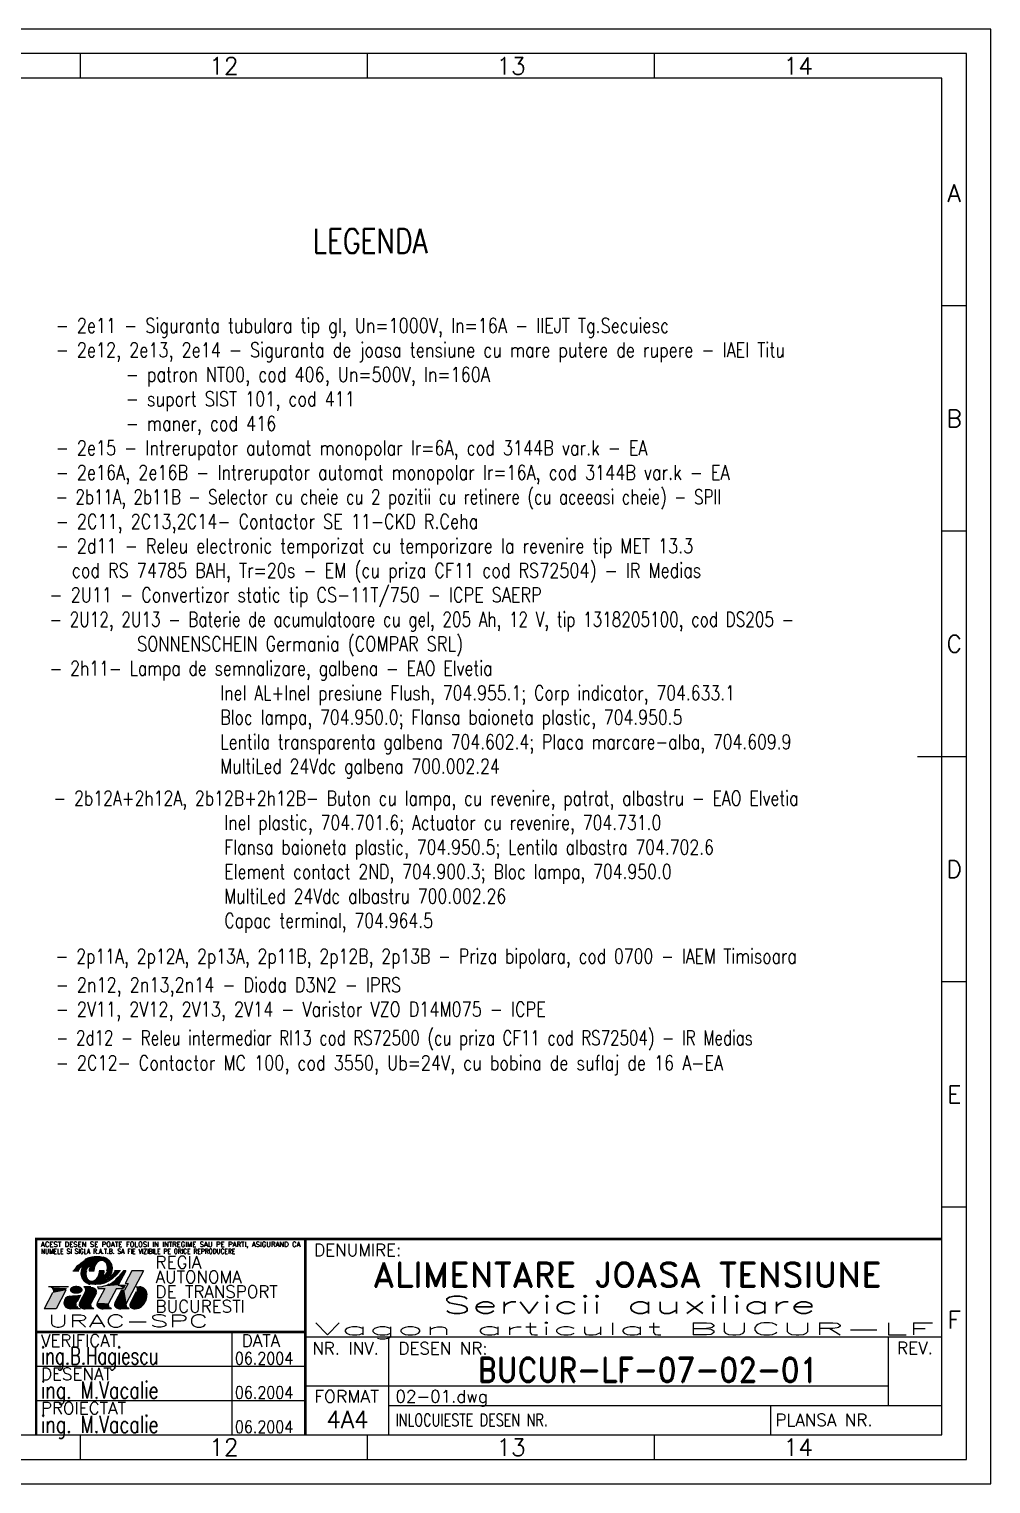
# Model space of a CAD drawing. Extents: x 23 to 1306, y -395 to 239.
# Drawn here: x 857.9 to 1054.3, y -57.9 to 239.1 of the extents above; entities that cross this region are included whole.
import ezdxf
from ezdxf.enums import TextEntityAlignment as Align

# ---------------------------------------------------------------- set-up
doc = ezdxf.new("R2010")
doc.units = 0
doc.header["$LTSCALE"] = 7
doc.header["$MEASUREMENT"] = 0
doc.layers.get('0').update_dxf_attribs({"linetype": 'CONTINUOUS'})
doc.layers.add('MODIF', color=2, linetype='CONTINUOUS')
doc.styles.add('ISO', font='SIMPLEX.SHX')
doc.styles.add('ROMANC', font='romanc')
doc.styles.add('ROMAND', font='ROMAND.SHX', dxfattribs={"width": 0.8})
doc.styles.add('ROMANS', font='romans', dxfattribs={"width": 0.8})

# ---------------------------------------------------------------- blocks, each defined once
blk = doc.blocks.new('RATB')
at = {"color": 40}
for p, q in [((8.29, 9.9), (9.54, 9.9)), ((11.66, 9.9), (12.64, 9.9)), ((14.69, 9.9), (13.71, 9.9)), ((18.06, 9.9), (16.81, 9.9)), ((19.16, 9.9), (17.59, 6.97)), ((19.16, 9.9), (18.64, 9.9)), ((20.36, 9.9), (18.99, 7.32)), ((22.77, 9.9), (19.23, 3.26)), ((22.77, 9.9), (20.36, 9.9)), ((7.44, 6.63), (3.32, 6.63)), ((11.95, 6.63), (10.54, 6.63)), ((14.82, 6.28), (13.26, 3.36)), ((13.3, 6.63), (13.71, 6.65)), ((13.4, 6.28), (14.82, 6.28)), ((13.71, 6.65), (14.31, 6.73)), ((14.31, 6.73), (14.73, 6.82)), ((14.73, 6.82), (15.22, 6.97)), ((15.22, 6.97), (15.73, 7.24)), ((17.23, 6.28), (15.62, 3.26)), ((17.05, 8.16), (17.32, 8.4)), ((17.23, 6.28), (18.64, 6.28)), ((17.32, 8.4), (17.39, 8.47)), ((17.59, 6.97), (19.01, 6.97)), ((19.01, 6.97), (18.64, 6.28)), ((19.59, 7.32), (18.85, 5.93)), ((18.99, 7.32), (19.59, 7.32)), ((21.22, 6.63), (21.91, 6.63)), ((4.18, 5.38), (2.46, 2.15)), ((6.89, 5.94), (4.87, 2.15)), ((9.88, 4.91), (9.19, 3.6)), ((10.88, 5.67), (9.64, 3.36)), ((13.15, 5.42), (12, 3.26)), ((18.25, 5.93), (16.87, 3.36)), ((18.25, 5.93), (18.85, 5.93)), ((21.26, 5.59), (20.01, 3.26)), ((4.87, 2.15), (2.46, 2.15)), ((9.77, 2.15), (7.79, 2.15)), ((12.61, 2.15), (10.85, 2.15)), ((12.61, 2.15), (12.28, 2.33)), ((16.23, 2.15), (14.47, 2.15)), ((16.23, 2.15), (15.9, 2.33)), ((19.84, 2.15), (18.08, 2.15)), ((19.84, 2.15), (19.51, 2.33))]:
    blk.add_line(p, q, dxfattribs=at)
for points in [[(15.26, 9.9, 0.04888), (15.36, 10.37, 0.067418), (15.36, 10.71, 0.012512), (15.29, 11.12, 0.046313), (15.26, 11.23, 0.02866), (15.17, 11.43, 0.04799), (15.1, 11.53, 0.027533), (14.99, 11.65, 0.02878), (14.88, 11.74, 0.020408), (14.73, 11.85, 0.028785), (14.62, 11.91, 0.02307), (14.52, 11.96, 0.025276), (14.42, 11.99, 0.029587), (14.31, 12.01, 0.0261), (14.2, 12.02, 0.034106), (14.07, 12.02, 0.03305), (13.95, 12, 0.031407), (13.83, 11.97, 0.027201), (13.7, 11.91, 0.027571), (13.55, 11.82, 0.032433), (13.42, 11.73, 0.017982), (13.3, 11.62, 0.025528), (13.21, 11.53, 0.009898), (13.11, 11.41, 0.014131), (13.04, 11.31, 0.005952), (12.98, 11.22, 0.007874), (12.94, 11.15, 0.013516), (12.87, 11.03, 0.012262), (12.8, 10.9, 0.010996), (12.75, 10.78, 0.020912), (12.72, 10.71, 0.006638), (12.72, 10.69, 0.003922), (12.7, 10.64, 0.014081), (12.67, 10.52, 0.011261), (12.64, 10.37, 0.018498), (12.64, 10.34, 0.00311), (12.62, 10.18, 0.039527), (12.62, 10.07, 0.0256), (12.64, 9.9)], [(16.32, 9.9, 0.047001), (16.39, 10.39, 0.072657), (16.36, 10.71, 0.024176), (16.19, 11.3, 0.05712), (16.08, 11.53, 0.02409), (15.95, 11.71, 0.014395), (15.72, 11.99, 0.046768), (15.55, 12.15, 0.031027), (15.26, 12.35)], [(10.03, 9.9, 0.047001), (9.95, 9.4, 0.072657), (9.99, 9.08, 0.024176), (10.16, 8.49, 0.05712), (10.27, 8.26, 0.02409), (10.4, 8.09, 0.014395), (10.62, 7.81, 0.046768), (10.8, 7.65, 0.031027), (11.09, 7.44)], [(11.09, 9.9, 0.04888), (10.98, 9.43, 0.067418), (10.99, 9.08, 0.012512), (11.06, 8.67, 0.046313), (11.09, 8.56, 0.02866), (11.18, 8.37, 0.04799), (11.25, 8.26, 0.027533), (11.36, 8.15, 0.02878), (11.47, 8.05, 0.020408), (11.61, 7.95, 0.028785), (11.72, 7.88, 0.02307), (11.83, 7.84, 0.025276), (11.93, 7.8, 0.029587), (12.03, 7.78, 0.0261), (12.15, 7.77, 0.034106), (12.27, 7.77, 0.03305), (12.4, 7.79, 0.031407), (12.52, 7.83, 0.027201), (12.64, 7.88, 0.027571), (12.8, 7.97, 0.032433), (12.93, 8.06, 0.017982), (13.05, 8.18, 0.025528), (13.13, 8.26, 0.009898), (13.24, 8.39, 0.014131), (13.3, 8.48, 0.005952), (13.37, 8.57, 0.007874), (13.41, 8.64, 0.013516), (13.48, 8.76, 0.012262), (13.55, 8.9, 0.010996), (13.6, 9.02, 0.020912), (13.62, 9.08, 0.006638), (13.63, 9.11, 0.003922), (13.65, 9.16, 0.014081), (13.68, 9.28, 0.011261), (13.71, 9.42, 0.018498), (13.71, 9.45, 0.00311), (13.73, 9.61, 0.039527), (13.73, 9.73, 0.0256), (13.71, 9.9)]]:
    blk.add_lwpolyline(points, format="xyb", dxfattribs=at)
at = {"color": 40, "flags": 128}
blk.add_lwpolyline([(21.29, 2.18, 0.07519), (21.9, 2.37, 0.103495), (22.73, 3.01, 0.091904), (23.26, 3.94, 0.085107), (23.46, 5.08, 0.085107)], format="xyb", dxfattribs=at)
at = {"color": 40}
for centre, radius, start, end in [((12.2, 9.83), 2.74, 113.911, 122.24), ((14.19, 5.34), 7.65, 108.9325, 113.911), ((12.41, 10.52), 2.17, 96.8211, 108.9325), ((13.59, 0.67), 12.1, 91.6964, 96.8211), ((13.39, 7.25), 5.51, 78.6042, 91.6964), ((14, 10.28), 2.42, 58.8019, 78.6042), ((33.45, -13.3), 34.29, 134.6817, 135.4865), ((12.29, 9.53), 2.3, 144.0002, 170.76), ((14.93, 9.86), 3.27, 161.7905, 179.2848), ((11.42, 9.94), 3.27, 341.7905, 359.2848), ((14.06, 10.27), 2.3, 324.0002, 350.76), ((-15.94, 41.79), 47.13, 315, 315.973), ((16.88, 9.86), 0.893, 316.8981, 318.6566), ((14.91, 11.98), 4.23, 315.973, 321.3402), ((7.72, 17.73), 13.43, 321.3402, 324.353), ((10.27, 6), 0.689, 331.9275, 66.4849), ((12.34, 9.52), 2.42, 238.8019, 258.6042), ((21.91, 5.08), 1.55, 0, 90), ((7.79, 3.44), 1.29, 94.5979, 270), ((-47.94, 710.15), 707.62, 274.50891, 274.68697), ((10.25, 3.03), 0.689, 151.9275, 234.4615), ((12.61, 2.94), 0.689, 151.9275, 241.9275), ((13.86, 3.03), 0.689, 151.9275, 234.4615), ((16.22, 2.94), 0.689, 151.9275, 241.9275), ((17.48, 3.03), 0.689, 151.9275, 234.4615), ((19.84, 2.94), 0.689, 151.9275, 241.9275), ((20.62, 2.94), 0.689, 151.9275, 242.7821), ((9.77, 2.84), 0.689, 201.8729, 270), ((10.85, 3.87), 1.72, 234.4615, 270), ((14.47, 3.87), 1.72, 234.4615, 270), ((18.08, 3.87), 1.72, 234.4615, 270), ((21.01, 3.7), 1.55, 242.7821, 280.2311)]:
    blk.add_arc(centre, radius, start, end, dxfattribs=at)
for points in [[(9.78, 11.49), (10.43, 10.88), (10.4, 11.93), (11.82, 10.88)], [(10.4, 11.93), (11.82, 10.88), (11.13, 12.35), (11.82, 10.88)], [(11.13, 12.35), (11.82, 10.88), (11.79, 12.6), (11.82, 10.88)], [(11.79, 12.6), (11.82, 10.88), (12.19, 12.68), (11.82, 10.88)], [(12.19, 12.68), (11.82, 10.88), (13.13, 12.76), (11.82, 10.88)], [(13.13, 12.76), (11.82, 10.88), (13.69, 12.75), (11.82, 10.88)], [(13.92, 11.99), (13.69, 12.75), (13.38, 11.7), (11.82, 10.88)], [(14.16, 11.99), (13.92, 11.99), (13.68, 11.86)], [(14.46, 11.98), (14.59, 12.63), (13.92, 11.99), (13.69, 12.75)], [(13.69, 12.75), (14.59, 12.63), (14.16, 12.71)], [(14.16, 11.99), (14.46, 11.98), (14.09, 11.97), (14.49, 11.96)], [(14.27, 11.96), (14.67, 11.85), (14.49, 11.96)], [(14.91, 11.72), (15.13, 12.42), (14.46, 11.98), (14.59, 12.63)], [(14.59, 12.63), (15.13, 12.42), (14.89, 12.53)], [(15.13, 11.48), (15.82, 11.87), (14.91, 11.72), (15.13, 12.42)], [(15.13, 12.42), (15.82, 11.87), (15.52, 12.17)], [(8.29, 9.9), (9.54, 9.9), (8.79, 10.52), (9.82, 10.33)], [(8.79, 10.52), (9.82, 10.33), (9.28, 11.03), (10.07, 10.59)], [(9.28, 11.03), (10.07, 10.59), (9.78, 11.49), (10.43, 10.88)], [(10.03, 9.9), (11.09, 9.9), (9.95, 9.4), (11, 9.53)], [(9.95, 9.4), (11, 9.53), (10.06, 8.79), (11, 9.02)], [(9.95, 9.4), (10.06, 8.79), (9.96, 9.24)], [(9.96, 9.24), (10.06, 8.79), (9.97, 9.13)], [(10.16, 10.38), (11.4, 10.45), (10.03, 9.9), (11.09, 9.9)], [(10.06, 8.79), (11, 9.02), (10.28, 8.25), (11.08, 8.6)], [(10.43, 10.88), (11.82, 10.88), (10.16, 10.38), (11.4, 10.45)], [(12.63, 10.27), (11.68, 10.22), (12.64, 9.9), (11.66, 9.9)], [(12.69, 10.61), (11.73, 10.54), (12.63, 10.27), (11.68, 10.22)], [(12.91, 11.1), (11.82, 10.88), (12.69, 10.61), (11.73, 10.54)], [(13.38, 11.7), (11.82, 10.88), (12.91, 11.1), (11.82, 10.88)], [(13.6, 9.03), (14.52, 8.92), (13.55, 8.9), (14.88, 7.31)], [(13.71, 9.44), (14.65, 9.44), (13.6, 9.03), (14.52, 8.92)], [(13.71, 9.9), (14.69, 9.9), (13.71, 9.44), (14.65, 9.44)], [(14.52, 8.92), (15.91, 8.92), (14.99, 9.4), (16.15, 9.33)], [(14.52, 8.92), (15.91, 8.92), (15.82, 7.78), (14.88, 7.31)], [(14.52, 8.92), (15.41, 8.13), (14.88, 7.31)], [(14.99, 9.4), (16.15, 9.33), (15.25, 9.87), (16.28, 9.72)], [(15.32, 10.99), (16.14, 11.41), (15.13, 11.48), (15.82, 11.87)], [(15.25, 9.87), (16.28, 9.72), (15.35, 10.25), (16.38, 10.26)], [(15.37, 10.55), (16.33, 10.85), (15.32, 10.99), (16.14, 11.41)], [(15.35, 10.25), (16.38, 10.26), (15.37, 10.55), (16.33, 10.85)], [(15.91, 8.92), (15.82, 7.78), (15.41, 8.13)], [(15.91, 8.92), (16.39, 8.17), (15.82, 7.78)], [(16.31, 9.23), (17.05, 8.75), (15.91, 8.92), (16.39, 8.17)], [(16.6, 9.55), (17.56, 9.28), (16.31, 9.23), (17.05, 8.75)], [(16.33, 10.85), (16.38, 10.26), (16.39, 10.56)], [(16.81, 9.9), (18.06, 9.9), (16.6, 9.55), (17.56, 9.28)], [(18.64, 9.9), (19.16, 9.9), (18.24, 9.37), (17.59, 6.97)], [(18.24, 9.37), (17.59, 6.97), (17.78, 8.86), (17.59, 6.97)], [(19.59, 7.32), (22.77, 9.9), (18.85, 5.93), (19.27, 3.34)], [(20.36, 9.9), (22.77, 9.9), (18.99, 7.32), (19.59, 7.32)], [(3.32, 6.63), (7.44, 6.63), (3.74, 6.53), (7.16, 6.34)], [(3.74, 6.53), (7.16, 6.34), (4.04, 6.29), (6.95, 6.05)], [(6.95, 6.05), (4.04, 6.29), (6.89, 5.94), (4.23, 5.87)], [(7.72, 6.18), (7.72, 5.84), (7.69, 6.03)], [(7.8, 6.34), (7.78, 5.73), (7.72, 6.18), (7.72, 5.84)], [(7.93, 6.5), (7.96, 5.53), (7.8, 6.34), (7.78, 5.73)], [(8.06, 6.59), (8.1, 5.43), (7.93, 6.5), (7.96, 5.53)], [(8.22, 6.68), (8.29, 5.34), (8.06, 6.59), (8.1, 5.43)], [(8.38, 6.75), (8.44, 5.28), (8.22, 6.68), (8.29, 5.34)], [(8.54, 6.79), (8.57, 5.25), (8.38, 6.75), (8.44, 5.28)], [(8.67, 6.82), (8.69, 5.23), (8.54, 6.79), (8.57, 5.25)], [(8.79, 6.83), (8.8, 5.22), (8.67, 6.82), (8.69, 5.23)], [(8.79, 6.83), (8.9, 6.84), (8.91, 5.21)], [(8.91, 5.21), (9.1, 5.21), (8.79, 6.83), (8.8, 5.22)], [(8.9, 6.84), (9.09, 6.84), (8.91, 5.21), (9.1, 5.21)], [(9.1, 5.21), (9.09, 6.84), (9.19, 5.22), (9.19, 6.83)], [(9.19, 5.22), (9.19, 6.83), (9.32, 5.23), (9.31, 6.82)], [(9.32, 5.23), (9.31, 6.82), (9.44, 5.25), (9.45, 6.79)], [(9.44, 5.25), (9.45, 6.79), (9.58, 5.29), (9.57, 6.76)], [(9.58, 5.29), (9.57, 6.76), (9.73, 5.34), (9.73, 6.7)], [(9.73, 5.34), (9.73, 6.7), (9.86, 5.41), (9.87, 6.63)], [(9.86, 5.41), (9.87, 6.63), (10.03, 5.52), (10.01, 6.54)], [(10.03, 5.52), (10.01, 6.54), (10.16, 5.65), (10.12, 6.44)], [(10.16, 5.65), (10.12, 6.44), (10.26, 5.8), (10.23, 6.3)], [(10.26, 5.8), (10.23, 6.3), (10.29, 5.9), (10.28, 6.2)], [(10.28, 8.25), (11.08, 8.6), (10.67, 7.76), (11.25, 8.27)], [(10.28, 6.2), (10.29, 5.9), (10.3, 6.13), (10.31, 6.02)], [(10.54, 6.63), (11.95, 6.63), (10.92, 6.21), (12.95, 6.31)], [(10.67, 7.76), (11.25, 8.27), (11.23, 7.37), (11.57, 7.98)], [(10.75, 6.4), (10.91, 6.04), (10.92, 6.21)], [(10.92, 6.21), (12.95, 6.31), (10.88, 5.67), (13.22, 5.9)], [(11.23, 7.37), (11.57, 7.98), (11.68, 7.19), (11.88, 7.82)], [(11.68, 7.19), (11.88, 7.82), (12.29, 7.07), (12.28, 7.77)], [(11.95, 6.63), (12.95, 6.31), (12.3, 6.59), (12.59, 6.5)], [(12.29, 7.07), (12.28, 7.77), (12.86, 7.03), (12.67, 7.9)], [(12.86, 7.03), (12.67, 7.9), (13.55, 7.06), (12.96, 8.09)], [(12.95, 6.31), (13.22, 5.9), (13.12, 6.12)], [(13.55, 7.06), (12.96, 8.09), (14.06, 7.1), (13.26, 8.42)], [(13.3, 8.48), (13.3, 8.48), (13.26, 8.42)], [(13.3, 8.48), (14.88, 7.31), (13.26, 8.42)], [(14.06, 7.1), (13.26, 8.42), (14.88, 7.31), (13.26, 8.42)], [(14.82, 6.28), (17.23, 6.28), (13.26, 3.36), (15.62, 3.26)], [(13.55, 8.9), (14.88, 7.31), (13.3, 8.48)], [(13.78, 6.66), (13.3, 6.63), (13.4, 6.28)], [(13.4, 6.28), (18.64, 6.28), (13.78, 6.66), (17.59, 6.97)], [(13.78, 6.66), (14.75, 6.82), (15, 6.76)], [(14.75, 6.82), (15.21, 6.97), (15, 6.76)], [(15, 6.76), (15, 6.76), (15.21, 6.97), (15.55, 6.8)], [(15.65, 7.19), (17.59, 6.97), (15.21, 6.97), (15.55, 6.8)], [(16.1, 7.46), (17.59, 6.97), (15.65, 7.19), (17.59, 6.97)], [(16.51, 7.75), (16.1, 7.46), (17.59, 6.97)], [(16.97, 8.1), (17.59, 6.97), (16.51, 7.75), (17.59, 6.97)], [(17.35, 8.42), (17.59, 6.97), (16.97, 8.1), (17.59, 6.97)], [(17.78, 8.86), (17.59, 6.97), (17.35, 8.42), (17.59, 6.97)], [(17.59, 6.97), (19.01, 6.97), (18.64, 6.28)], [(21.22, 6.63), (21.57, 6.63), (21.31, 6.43), (21.51, 6.44)], [(21.26, 5.59), (23.02, 6.16), (21.91, 6.63)], [(21.26, 5.59), (21.91, 6.63), (21.34, 5.8)], [(21.26, 5.59), (23.46, 5.08), (23.02, 6.16)], [(21.31, 6.43), (21.51, 6.44), (21.36, 6.23), (21.44, 6.21)], [(21.34, 5.8), (21.34, 5.8), (21.57, 6.63), (21.37, 6.02)], [(21.57, 6.63), (21.37, 6.02), (21.91, 6.63), (21.34, 5.8)], [(21.36, 6.23), (21.44, 6.21), (21.37, 6.02)], [(21.91, 6.63), (23.02, 6.16), (22.39, 6.55), (22.77, 6.37)], [(23.02, 6.16), (23.46, 5.08), (23.17, 5.98), (23.38, 5.57)], [(4.18, 5.38), (6.89, 5.94), (2.46, 2.15), (4.87, 2.15)], [(4.24, 5.63), (6.89, 5.94), (4.18, 5.38)], [(4.23, 5.87), (6.89, 5.94), (4.24, 5.63), (6.89, 5.94)], [(6.83, 4.3), (6.51, 3.38), (6.71, 4.14), (6.55, 3.79)], [(6.83, 4.3), (9.19, 3.6), (6.51, 3.38), (9.05, 3.16)], [(6.51, 3.38), (9.13, 2.58), (6.9, 2.51), (9.38, 2.27)], [(6.51, 3.38), (9.05, 3.16), (6.51, 3.38), (9.13, 2.58)], [(6.51, 3.38), (6.9, 2.51), (6.58, 3), (6.75, 2.69)], [(7.69, 4.73), (9.88, 4.91), (6.83, 4.3), (9.19, 3.6)], [(7.69, 4.73), (6.83, 4.3), (7.3, 4.64), (6.96, 4.43)], [(9.58, 2.88), (9.64, 3.36), (9.57, 3.1)], [(9.64, 3.36), (13.15, 5.42), (9.58, 2.88), (12, 3.26)], [(9.58, 2.88), (12, 3.26), (9.85, 2.47), (11.94, 2.75)], [(10.88, 5.67), (13.22, 5.9), (9.64, 3.36), (13.15, 5.42)], [(11.98, 3.03), (12.1, 2.55), (11.94, 2.75)], [(13.22, 5.9), (13.15, 5.42), (13.23, 5.67)], [(13.26, 3.36), (13.19, 2.88), (13.18, 3.14)], [(13.26, 3.36), (15.62, 3.26), (13.19, 2.88), (15.56, 2.75)], [(15.64, 3.31), (15.6, 3.15), (15.62, 3.26)], [(16.87, 3.36), (16.81, 2.89), (16.8, 3.13)], [(16.87, 3.36), (19.23, 3.26), (16.81, 2.89)], [(16.81, 2.89), (19.23, 3.26), (19.18, 2.72)], [(18.25, 5.93), (18.85, 5.93), (16.87, 3.36), (19.23, 3.26)], [(18.85, 5.93), (19.23, 3.26), (19.27, 3.34)], [(19.2, 2.98), (19.34, 2.53), (19.18, 2.72)], [(19.27, 3.34), (19.22, 3.14), (19.23, 3.26)], [(20.01, 3.26), (19.96, 2.73), (19.93, 2.99)], [(19.96, 2.73), (20.01, 3.26), (20.3, 2.32)], [(20.01, 3.26), (21.26, 5.59), (23.26, 3.94)], [(20.01, 3.26), (22.73, 3.01), (23.26, 3.94)], [(20.01, 3.26), (21.9, 2.37), (22.73, 3.01)], [(20.01, 3.26), (20.3, 2.32), (21.29, 2.18)], [(20.01, 3.26), (21.29, 2.18), (21.9, 2.37)], [(21.26, 5.59), (23.26, 3.94), (23.46, 5.08)], [(22.73, 3.01), (21.9, 2.37), (22.34, 2.64)], [(23.26, 3.94), (22.73, 3.01), (23.04, 3.45)], [(23.46, 5.08), (23.26, 3.94), (23.41, 4.51)], [(6.9, 2.51), (9.38, 2.27), (7.79, 2.15), (9.77, 2.15)], [(6.9, 2.51), (7.79, 2.15), (7.07, 2.37), (7.39, 2.22)], [(9.85, 2.47), (9.58, 2.88), (9.68, 2.64)], [(9.85, 2.47), (11.94, 2.75), (10.85, 2.15), (12.28, 2.33)], [(10.85, 2.15), (9.85, 2.47), (10.28, 2.25)], [(10.85, 2.15), (12.28, 2.33), (12.61, 2.15)], [(13.19, 2.88), (15.56, 2.75), (13.48, 2.46), (15.88, 2.34)], [(13.48, 2.46), (13.19, 2.88), (13.29, 2.66)], [(14.47, 2.15), (13.46, 2.47), (13.9, 2.25)], [(13.48, 2.46), (15.88, 2.34), (14.47, 2.15), (16.23, 2.15)], [(15.58, 2.94), (15.71, 2.55), (15.56, 2.75)], [(16.81, 2.89), (19.18, 2.72), (17.08, 2.47)], [(17.08, 2.47), (16.81, 2.89), (16.9, 2.66)], [(17.08, 2.47), (19.18, 2.72), (18.08, 2.15)], [(18.08, 2.15), (17.08, 2.47), (17.51, 2.25)], [(19.18, 2.72), (18.08, 2.15), (19.51, 2.33)], [(19.51, 2.33), (19.84, 2.15), (18.08, 2.15)], [(20.3, 2.32), (19.96, 2.73), (20.09, 2.5)], [(20.3, 2.32), (20.3, 2.32), (21.29, 2.18)], [(21.29, 2.18), (20.3, 2.32), (20.77, 2.17)]]:
    blk.add_solid(points, dxfattribs=at)
blk = doc.blocks.new('INDE_ISO')
at = {"color": 240}
for p, q in [((-145, 21), (-145, 0)), ((-130, 20), (0, 20)), ((-113, 20), (-113, 6)), ((-11, 20), (-11, 6)), ((-185, 14), (-130, 14)), ((-130, 10), (-113, 10)), ((-113, 10), (-11, 10)), ((-185, 7), (-130, 7)), ((-113, 6), (-113, 0)), ((-113, 6), (0, 6)), ((-35, 6), (-35, 0))]:
    blk.add_line(p, q, dxfattribs=at)
at = {"color": 70}
for points in [[(0, 40, 0.5, 0.5, 0), (-185, 40, 0.5, 0.5, 0), (-185, 0, 0.5, 0.5, 0)], [(-130, 40, 0.5, 0.5, 0), (-130, 0, 0.5, 0.5, 0)], [(-185, 21, 0.5, 0.5, 0), (-130, 21, 0.5, 0.5, 0)]]:
    blk.add_lwpolyline(points, format="xyseb", dxfattribs=at)
blk.add_blockref('RATB', (-185.8, 23.6))
at = {"color": 40, "style": 'ISO', "width": 0.87776}
blk.add_text('ACEST DESEN SE POATE FOLOSI IN INTREGIME SAU PE PARTI, ASIGURAND CA', height=1, dxfattribs=at).set_placement((-184, 38.4), (-131, 38.4), align=Align.FIT)
at = {"color": 240}
for s, style, p in [('DENUMIRE:', 'ISO', (-128.2, 36.5)), ('REGIA', 'ROMANC', (-160.6, 34)), ('AUTONOMA', 'ROMANC', (-160.6, 31)), ('DE TRANSPORT', 'ROMANC', (-160.6, 28)), ('BUCURESTI', 'ROMANC', (-160.6, 25)), ('VERIFICAT', 'ISO', (-184, 18)), ('DATA', 'ISO', (-143, 18)), ('NR. INV.', 'ISO', (-128.6, 16.4)), ('DESEN NR:', 'ISO', (-111, 16.4)), ('DESENAT', 'ISO', (-184, 11.2)), ('PROIECTAT', 'ISO', (-184, 4.2)), ('PLANSA NR.', 'ISO', (-34, 1.8))]:
    blk.add_text(s, height=2.5, dxfattribs=dict(at, style=style)).set_placement(p)
at = {"color": 40, "style": 'ISO', "width": 0.8778}
blk.add_text('NUMELE SI SIGLA R.A.T.B. SA FIE VIZIBILE PE ORICE REPRODUCERE', height=1, dxfattribs=at).set_placement((-184, 37))
at = {"color": 240, "style": 'ROMANC', "width": 1.8}
blk.add_text('URAC-SPC', height=2.5, dxfattribs=at).set_placement((-182.6, 22))
at = {"color": 240, "style": 'ISO'}
blk.add_text('REV.', height=2.5, dxfattribs=at).set_placement((-5.5, 17.75), align=Align.MIDDLE)
for s, width, p, p2 in [('FORMAT', 0.917397, (-128.2, 6.6), (-114.99, 6.6)), ('INLOCUIESTE DESEN NR.', 0.687691, (-111.6, 1.8), (-80.49, 1.8))]:
    blk.add_text(s, height=2.5, dxfattribs=dict(at, width=width)).set_placement(p, p2, align=Align.FIT)
at = {"color": 70, "style": 'ROMAND'}
for tag, width, p, p2 in [('DENUMIRE_DESEN', 2.637015, (-127.8, 30.2), (-1.6, 30.2)), ('NUMAR_DESEN', 1.912258, (-111.6, 10.8), (-12.8, 10.8))]:
    blk.add_attdef(tag, text='', height=5, dxfattribs=dict(at, width=width)).set_placement(p, p2, align=Align.FIT)
at = {"color": 50, "style": 'ISO'}
for tag, width, p, p2 in [('SUBANSAMBLU', 3.798, (-128.2, 24.8), (-1.6, 24.8)), ('VERIFICAT', 3, (-184, 14.4), (-160, 14.4)), ('DESENAT', 3, (-184, 7.4), (-160, 7.4)), ('PROIECTAT', 3, (-184, 0.4), (-160, 0.4))]:
    blk.add_attdef(tag, text='', height=3.5, dxfattribs=dict(at, width=width)).set_placement(p, p2, align=Align.FIT)
at = {"color": 240, "style": 'ISO'}
for tag, width, p, p2 in [('ANSAMBLU', 7.334069, (-128.2, 20.4), (-1.6, 20.4)), ('DATA', 0.617749, (-144.4, 14.4), (-132.49, 14.4)), ('DATA', 0.617749, (-144.4, 7.4), (-132.49, 7.4)), ('PLANSA', 1.983142, (-11, 1.8), (-0.85, 1.8)), ('DATA', 0.617749, (-144.4, 0.4), (-132.49, 0.4))]:
    blk.add_attdef(tag, text='', height=2.5, dxfattribs=dict(at, width=width)).set_placement(p, p2, align=Align.FIT)
blk.add_attdef('NUME_DWG', (-111.6, 6.6), '', height=2.5, dxfattribs=at)
at = {"color": 50, "style": 'ISO'}
blk.add_attdef('FORMAT', text='', height=3.5, dxfattribs=at).set_placement((-121.4, 1.4), align=Align.CENTER)

msp = doc.modelspace()

# ---------------------------------------------------------------- linework, layer by layer
at = {"color": 240}
for p, q in [((1054.29, 239.15), (234.21, 239.15)), ((1054.29, -57.85), (1054.29, 239.15)), ((1049.29, 234.15), (239.21, 234.15)), ((1049.29, -52.85), (1049.29, 234.15)), ((239.21, -52.85), (1049.29, -52.85)), ((234.21, -57.85), (1054.29, -57.85))]:
    msp.add_line(p, q, dxfattribs=at)
at = {"color": 70}
for p, q in [((868.33, 229.15), (868.33, 234.15)), ((926.97, 229.15), (926.97, 234.15)), ((985.61, 229.15), (985.61, 234.15)), ((1044.29, 229.15), (244.21, 229.15)), ((1044.29, -47.85), (1044.29, 229.15)), ((1049.29, 182.65), (1044.29, 182.65)), ((1049.29, 136.65), (1044.29, 136.65)), ((1039.29, 90.65), (1049.29, 90.65)), ((1049.29, 44.65), (1044.29, 44.65)), ((1049.29, -1.35), (1044.29, -1.35)), ((244.21, -47.85), (1044.29, -47.85)), ((868.33, -52.85), (868.33, -47.85)), ((926.97, -52.85), (926.97, -47.85)), ((985.61, -52.85), (985.61, -47.85))]:
    msp.add_line(p, q, dxfattribs=at)

# ---------------------------------------------------------------- block references
ref = msp.add_blockref('INDE_ISO', (1044.29, -47.85))
ref.add_attrib('DENUMIRE_DESEN', '   ALIMENTARE JOASA TENSIUNE   ', dxfattribs={"color": 70, "height": 5, "style": 'ROMAND', "width": 0.87755}).set_placement((916.49, -17.65), (1042.69, -17.65), align=Align.FIT)
ref.add_attrib('ANSAMBLU', 'Vagon articulat BUCUR-LF', dxfattribs={"color": 240, "height": 2.5, "style": 'ISO', "width": 2.478881}).set_placement((916.09, -27.45), (1042.69, -27.45), align=Align.FIT)
ref.add_attrib('SUBANSAMBLU', '     Servicii auxiliare     ', dxfattribs={"color": 50, "height": 3.5, "style": 'ISO', "width": 1.699329}).set_placement((916.09, -23.05), (1042.69, -23.05), align=Align.FIT)
ref.add_attrib('NUMAR_DESEN', '     BUCUR-LF-07-02-01    ', dxfattribs={"color": 70, "height": 5, "style": 'ROMAND', "width": 0.755847}).set_placement((932.69, -37.05), (1031.49, -37.05), align=Align.FIT)
ref.add_attrib('NUME_DWG', '02-01.dwg', (932.69, -41.25), dxfattribs={"color": 240, "height": 2.5, "style": 'ISO'})
ref.add_attrib('FORMAT', '4A4', dxfattribs={"color": 50, "height": 3.5, "style": 'ISO'}).set_placement((922.89, -46.45), align=Align.CENTER)
ref.add_attrib('VERIFICAT', 'ing.B.Hagiescu', dxfattribs={"color": 50, "height": 3.5, "style": 'ISO', "width": 0.657534}).set_placement((860.29, -33.45), (884.29, -33.45), align=Align.FIT)
ref.add_attrib('DATA', '06.2004', dxfattribs={"color": 240, "height": 2.5, "style": 'ISO', "width": 0.800602}).set_placement((899.89, -33.45), (911.81, -33.45), align=Align.FIT)
ref.add_attrib('DESENAT', 'ing. M.Vacalie', dxfattribs={"color": 50, "height": 3.5, "style": 'ISO', "width": 0.676056}).set_placement((860.29, -40.45), (884.29, -40.45), align=Align.FIT)
ref.add_attrib('DATA', '06.2004', dxfattribs={"color": 240, "height": 2.5, "style": 'ISO', "width": 0.800602}).set_placement((899.89, -40.45), (911.81, -40.45), align=Align.FIT)
ref.add_attrib('PROIECTAT', 'ing. M.Vacalie', dxfattribs={"color": 50, "height": 3.5, "style": 'ISO', "width": 0.676056}).set_placement((860.29, -47.45), (884.29, -47.45), align=Align.FIT)
ref.add_attrib('DATA', '06.2004', dxfattribs={"color": 240, "height": 2.5, "style": 'ISO', "width": 0.800602}).set_placement((899.89, -47.45), (911.81, -47.45), align=Align.FIT)

# ---------------------------------------------------------------- texts
at = {"color": 50, "style": 'ISO'}
for s, p in [('12', (897.65, 231.63)), ('13', (956.29, 231.63)), ('14', (1014.93, 231.63)), ('A', (1046.79, 205.65)), ('B', (1046.79, 159.65)), ('C', (1046.79, 113.65)), ('D', (1046.79, 67.65)), ('E', (1046.79, 21.65)), ('F', (1046.79, -24.35)), ('12', (897.65, -50.37)), ('13', (956.29, -50.37)), ('14', (1014.93, -50.37))]:
    msp.add_text(s, height=3.5, dxfattribs=at).set_placement(p, align=Align.MIDDLE)
at = {"layer": 'MODIF', "style": 'ROMANS'}
for s, height, width, p in [('LEGENDA', 5, 0.8, (915.79, 193.4)), ('- 2e11 - Siguranta tubulara tip gI, Un=1000V, In=16A - IIEJT Tg.Secuiesc', 3, 0.8, (863.29, 177.15)), ('- 2e12, 2e13, 2e14 - Siguranta de joasa tensiune cu mare putere de rupere - IAEI Titu', 3, 0.8, (863.29, 172.15)), ('        - patron NT00, cod 406, Un=500V, In=160A ', 3, 0.8, (863.29, 167.15)), ('        - suport SIST 101, cod 411', 3, 0.8, (863.29, 162.15)), ('        - maner, cod 416', 3, 0.8, (863.29, 157.15)), ('- 2e15 - Intrerupator automat monopolar Ir=6A, cod 3144B var.k - EA', 3, 0.8, (863.29, 152.15)), ('- 2e16A, 2e16B - Intrerupator automat monopolar Ir=16A, cod 3144B var.k - EA', 3, 0.8, (863.29, 147.15)), ('- 2b11A, 2b11B - Selector cu cheie cu 2 pozitii cu retinere (cu aceeasi cheie) - SPII', 3, 0.75, (863.29, 142.15)), ('- 2C11, 2C13,2C14- Contactor SE 11-CKD R.Ceha', 3, 0.8, (863.29, 137.15)), ('- 2d11 - Releu electronic temporizat cu temporizare la revenire tip MET 13.3', 3, 0.8, (863.29, 132.15)), ('  cod RS 74785 BAH, Tr=20s - EM (cu priza CF11 cod RS72504) - IR Medias', 3, 0.8, (863.29, 127.15)), ('- 2U11 - Convertizor static tip CS-11T/750 - ICPE SAERP ', 3, 0.8, (862.04, 122.15)), ('- 2U12, 2U13 - Baterie de acumulatoare cu gel, 205 Ah, 12 V, tip 1318205100, cod DS205 -', 3, 0.76, (862.04, 117.15)), ('          SONNENSCHEIN Germania (COMPAR SRL)', 3, 0.8, (862.04, 112.15)), ('- 2h11- Lampa de semnalizare, galbena - EAO Elvetia', 3, 0.78, (862.04, 107.15)), ('                    Inel AL+Inel presiune Flush, 704.955.1; Corp indicator, 704.633.1', 3, 0.78, (862.04, 102.15)), ('                    Bloc lampa, 704.950.0; Flansa baioneta plastic, 704.950.5', 3, 0.78, (862.04, 97.15)), ('                    Lentila transparenta galbena 704.602.4; Placa marcare-alba, 704.609.9', 3, 0.78, (862.04, 92.15)), ('                    MultiLed 24Vdc galbena 700.002.24', 3, 0.78, (862.04, 87.15)), ('- 2b12A+2h12A, 2b12B+2h12B- Buton cu lampa, cu revenire, patrat, albastru - EAO Elvetia', 3, 0.78, (862.85, 80.65)), ('                    Inel plastic, 704.701.6; Actuator cu revenire, 704.731.0', 3, 0.78, (862.85, 75.65)), ('                    Flansa baioneta plastic, 704.950.5; Lentila albastra 704.702.6', 3, 0.78, (862.85, 70.65)), ('                    Element contact 2ND, 704.900.3; Bloc lampa, 704.950.0', 3, 0.78, (862.85, 65.65)), ('                    MultiLed 24Vdc albastru 700.002.26', 3, 0.78, (862.85, 60.65)), ('                    Capac terminal, 704.964.5', 3, 0.78, (862.85, 55.65)), ('- 2p11A, 2p12A, 2p13A, 2p11B, 2p12B, 2p13B - Priza bipolara, cod 0700 - IAEM Timisoara ', 3, 0.78, (863.29, 48.4)), ('- 2n12, 2n13,2n14 - Dioda D3N2 - IPRS ', 3, 0.8, (863.29, 42.55)), ('- 2V11, 2V12, 2V13, 2V14 - Varistor VZO D14M075 - ICPE', 3, 0.8, (863.29, 37.55)), ('- 2d12 - Releu intermediar RI13 cod RS72500 (cu priza CF11 cod RS72504) - IR Medias', 3, 0.75, (863.41, 31.72)), ('- 2C12- Contactor MC 100, cod 3550, Ub=24V, cu bobina de suflaj de 16 A-EA', 3, 0.8, (863.29, 26.61))]:
    msp.add_text(s, height=height, dxfattribs=dict(at, width=width)).set_placement(p)

doc.saveas('drawing.dxf')
